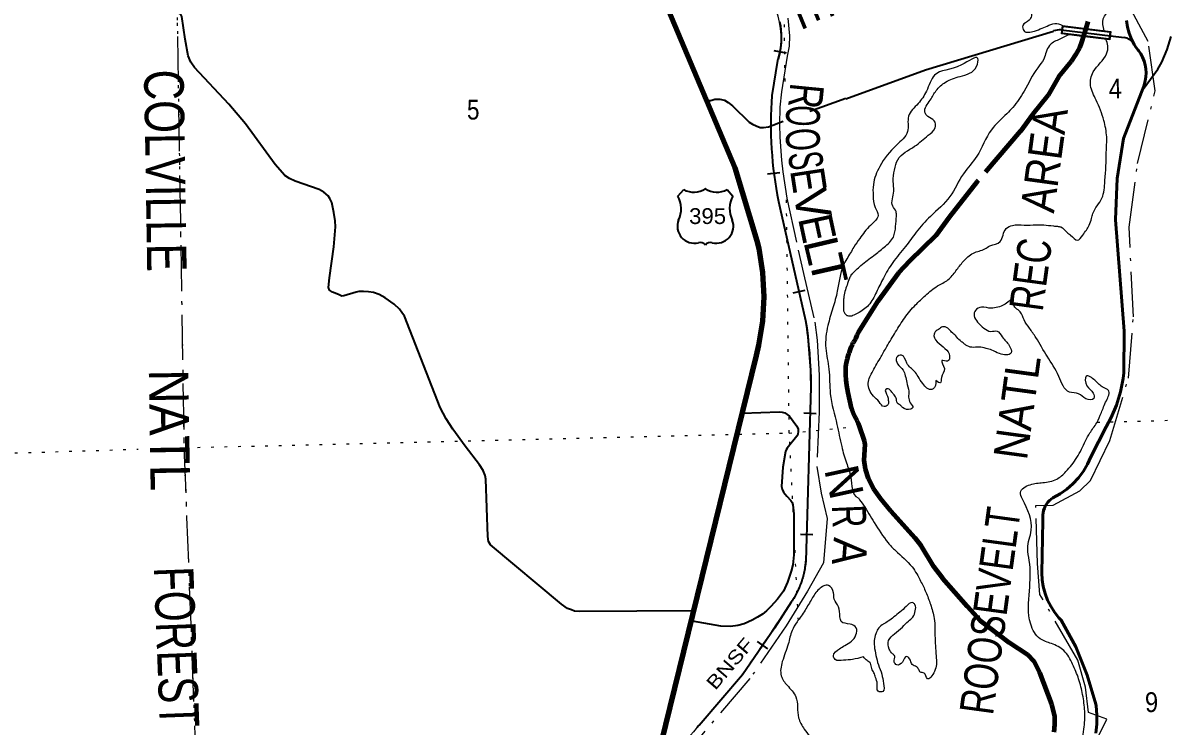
# Model space of a CAD drawing. Header units: feet. Extents: x 485078 to 733631, y 372822 to 564222.
# Drawn here: x 693061 to 703209, y 458992 to 465219 of the extents above; entities that cross this region are included whole.
import ezdxf
from ezdxf.enums import TextEntityAlignment as Align

# ---------------------------------------------------------------- set-up
doc = ezdxf.new("R2010")
doc.units = ezdxf.units.FT
doc.header["$LTSCALE"] = 80
for name, pattern in [('DOT_DASHED', [7.7, 5, -1.2, 0.3, -1.2]), ('DOTTED', [1.5, 0.3, -1.2]), ('LONG_DASH_SHORT_DASH', [9.9, 6, -1.2, 1.5, -1.2])]:
    doc.linetypes.add(name, pattern=pattern)
for name, color, linetype, lineweight in [('11', 7, 'LONG_DASH_SHORT_DASH', 60), ('16', 7, 'Continuous', 25), ('20', 7, 'Continuous', 70), ('26', 7, 'Continuous', 40), ('29', 7, 'Continuous', 25), ('31', 7, 'Continuous', 13), ('34', 7, 'Continuous', 25), ('39', 7, 'Continuous', 13), ('44', 7, 'DOT_DASHED', 13), ('7', 7, 'DOTTED', 13)]:
    doc.layers.add(name, color=color, linetype=linetype, lineweight=lineweight)

msp = doc.modelspace()

# ---------------------------------------------------------------- linework, layer by layer
at = {"layer": '11'}
msp.add_line((700402.31, 461807.74), (700402.98, 461806.15), dxfattribs=at)
for points in [[(702497.78, 465229.71), (702480.39, 465170.08), (702442.63, 465047.13), (702423, 464998.87), (702389.17, 464934.79), (702350.87, 464877.79), (702241.4, 464742.64), (702146.26, 464578.16), (702010.68, 464409.45), (701901.8, 464261.16), (701518.17, 463813.1), (701269.69, 463497.23), (701149.61, 463336.68), (700917.34, 463109.87), (700818.68, 463005.53), (700637.78, 462756.05), (700462.82, 462478.01), (700449.86, 462454.67), (700438.64, 462420.77), (700433.47, 462408.79), (700430.31, 462403.44), (700427.72, 462399.86), (700420.66, 462391.54)], [(700402.31, 461807.74), (700373.85, 461941.52), (700362.6, 462008.57), (700356.15, 462057.13), (700352.43, 462098.77), (700352.08, 462139.24), (700354.49, 462176.14), (700360.11, 462209.83), (700367.9, 462245.48), (700377.07, 462278.4), (700380.52, 462289.36), (700384.13, 462300.28), (700391.63, 462321.42), (700401.42, 462346.73), (700410, 462367.38), (700414.62, 462378.02), (700417.51, 462384.55), (700420.66, 462391.54)], [(700442.04, 461716.25), (700450.78, 461699.21), (700462.45, 461672.73), (700471.92, 461648.47), (700515.8, 461518.57), (700519.63, 461500.45), (700521.3, 461483.94), (700512.57, 461346.65), (700525.39, 461268.13), (700552.31, 461184.17), (700598.05, 461091.5), (700656.53, 461010.85), (700752.07, 460893.88), (700965.36, 460658.45), (701017.47, 460592.08), (701129.77, 460404.3), (701209.43, 460300.47), (701429.06, 460052.74), (701544.19, 459927.04), (701801.14, 459732.24), (701962.63, 459624.53), (702018.41, 459565.34), (702068.39, 459465.34), (702176.56, 459186.9), (702201.19, 459080.54), (702202.79, 459006.39), (702197.15, 458937.69)]]:
    msp.add_lwpolyline(points, dxfattribs=at)
msp.add_arc((700731.95, 461896.51), 341.38, 195.07147, 211.87181, dxfattribs=at)
at = {"layer": '16'}
for p, q in [((698865.22, 463684.87), (698916.53, 463743.63)), ((699108.29, 463749.6), (699108.01, 463749.4)), ((699300.38, 463743.72), (699351.77, 463684.87))]:
    msp.add_line(p, q, dxfattribs=at)
for centre, radius, start, end in [((698672.24, 463574.24), 222.05, 332.97043, 29.75871), ((699007.61, 463901.29), 182.07, 239.97227, 303.45418), ((699209.39, 463900.79), 181.52, 236.33975, 300.08743), ((699209.38, 463901.29), 182.07, 236.54582, 236.59441), ((699544.74, 463574.24), 222.05, 150.24129, 207.02957), ((699011.43, 463419.34), 151.42, 159.09177, 283.81923), ((699205.55, 463419.34), 151.42, 256.18077, 20.90823)]:
    msp.add_arc(centre, radius, start, end, dxfattribs=at)
for centre, major_axis, start_param, end_param in [((699066.77, 463220.52), (-19.56, 51.67), 4.95877769, 6.28318531), ((699150.22, 463220.52), (19.56, 51.67), 0, 1.32637542)]:
    msp.add_ellipse(centre, major_axis=major_axis, ratio=0.929097, start_param=start_param, end_param=end_param, dxfattribs=at)
at = {"layer": '20'}
msp.add_lwpolyline([(698636.03, 458508.54), (699560.76, 462272.59), (699583.16, 462366.09), (699617.3, 462578.51), (699629.05, 462793.34), (699618.28, 463008.21), (699585.11, 463220.78), (699568.62, 463289.5), (699373.53, 463935.47), (698249.44, 466595.61)], dxfattribs=at)
at = {"layer": '26'}
msp.add_lwpolyline([(702567.27, 458927.74), (702577.28, 459009.03), (702578.73, 459090.91), (702571.62, 459172.5), (702568.62, 459185.28), (702492.78, 459443.47), (702390.38, 459692.33), (702262.52, 459929.11), (702241.56, 459951.37), (702202.51, 459999.94), (702168.74, 460052.33), (702140.63, 460107.95), (702118.5, 460166.22), (702102.57, 460226.47), (702093.03, 460288.06), (702089.98, 460350.31), (702099.27, 460810.3), (702099.78, 460835.3), (702099.48, 460860.3), (702099.48, 460861.35), (702101.68, 460881.61), (702105.99, 460901.53), (702112.35, 460920.89), (702120.7, 460939.47), (702130.95, 460957.09), (702142.98, 460973.53), (702156.67, 460988.63), (702171.86, 461002.21), (702188.38, 461014.13), (702251.49, 461049.25), (702310.7, 461090.84), (702365.23, 461138.39), (702414.5, 461191.38), (702457.95, 461249.23), (702495.12, 461311.3), (702525.6, 461376.92), (702660.15, 461642.68), (702703.88, 461723.19), (702751.93, 461835.04), (702788.03, 461951.3), (702811.78, 462070.69), (702815.34, 462119.97), (702820.06, 462488.46), (702741.74, 463476.15), (702741.72, 463479.04), (702758.43, 463839.44), (702812.72, 464196.11), (702994.04, 464659.12), (702998.14, 464671.37), (703006.98, 464705.76), (703012.18, 464740.88), (703013.68, 464776.36), (703011.46, 464811.8), (703005.55, 464846.81), (702996.01, 464881.01), (702982.95, 464914.03), (702966.51, 464945.5), (702946.87, 464975.08), (702944.92, 464977.44), (702924.26, 465002.41), (702909.39, 465027.44), (702885.61, 465073.61), (702864.86, 465127), (702849.8, 465182.26), (702840.59, 465238.8)], dxfattribs=at)
at = {"layer": '29'}
for p, q in [((702262.04, 465158.21), (702819.55, 465088.91)), ((702262.04, 465158.19), (702267.34, 465157.53)), ((699148.33, 464530.23), (699126.77, 464523.49)), ((700352.38, 464548.9), (700033.67, 464435.19)), ((699005.9, 460011.15), (697996.11, 460007.79))]:
    msp.add_line(p, q, dxfattribs=at)
for points in [[(694498.15, 465075.47), (694467.77, 465274.07), (694459.09, 465292.53), (694446.07, 465305.55), (694426.54, 465316.4), (694389.66, 465330.51), (694289.86, 465343.53), (694181.38, 465366.33), (694085.92, 465395.63), (694014.32, 465420.6), (693942.73, 465456.41), (693691.05, 465595.33), (693621.62, 465620.3), (693543.52, 465643.09), (693491.45, 465651.77), (693439.38, 465652.86), (693395.99, 465643.09), (693343.92, 465620.3), (693278.83, 465573.63), (693187.71, 465504.16), (693152.99, 465487.89), (693126.96, 465488.97), (693105.26, 465495.48), (693022.82, 465525.87)], [(700351.86, 464547.74), (701059, 464803.8), (702192.97, 465146.12)], [(702987.94, 464631.68), (703118.56, 464810), (703152.23, 464871.98), (703199.35, 464982.47), (703235.72, 465098.35)], [(696442.11, 462620.43), (696418.23, 462654.09), (696396.54, 462682.31), (696350.98, 462726.81), (696270.7, 462784.33), (696216.46, 462812.55), (696168.74, 462831), (696123.17, 462838.6), (696079.78, 462840.77), (696038.56, 462840.77), (696012.52, 462835.34), (695904.05, 462800.61), (695886.68, 462799.53), (695856.31, 462813.63), (695804.24, 462834.26), (695778.2, 462851.62), (695769.53, 462874.41), (695778.21, 462961.24), (695817.26, 463234.74), (695830.28, 463412.74), (695828.1, 463464.83), (695817.26, 463538.64), (695797.73, 463627.63), (695780.37, 463664.54), (695765.19, 463686.24), (695728.3, 463720.97), (695687.09, 463742.68), (695474.47, 463816.48), (695422.38, 463840.35), (695383.34, 463868.58), (695296.56, 463964.09), (695031.87, 464324.42), (694884.34, 464498.07), (694580.59, 464823.67), (694548.03, 464870.33), (694524.18, 464927.86), (694498.15, 465075.47)], [(699126.77, 464523.49), (699191, 464542.57), (699236.56, 464544.74), (699277.78, 464533.89), (699310.33, 464514.35), (699349.38, 464483.96), (699496.91, 464340.7), (699525.12, 464321.16), (699557.66, 464305.97), (699594.54, 464292.94), (699622.75, 464292.94), (699668.31, 464299.45), (699796.32, 464347.21)], [(697996.11, 460007.79), (697949.98, 460010.21), (697921.78, 460019.97), (697887.07, 460034.08), (697834.99, 460072.07), (697205.81, 460597.37), (697186.29, 460626.68), (697179.78, 460671.17), (697162.42, 461179.11), (697155.91, 461211.66), (697138.56, 461255.08), (697106.01, 461305.01), (696980.17, 461469.98), (696871.69, 461621.93), (696810.94, 461712.01), (696758.88, 461812.95), (696442.11, 462620.43)], [(699437.36, 461762.9), (699761.59, 461774.96), (699788.71, 461771.17), (699811.49, 461764.66), (699833.19, 461751.63), (699852.72, 461735.89), (699917.81, 461649.07), (699930.82, 461620.31), (699930.82, 461599.69), (699926.48, 461575.81), (699917.81, 461557.9), (699833.19, 461452.08), (699823.43, 461436.89), (699818, 461423.32), (699796.31, 461284.39), (699782.2, 461113.99), (699787.63, 461089.03), (699800.64, 461062.97), (699831.02, 461028.25), (699865.73, 460988.09), (699877.66, 460970.72), (699883.09, 460950.11), (699891.77, 460871.97), (699891.77, 460507.29), (699883.09, 460419.38), (699870.07, 460364.03), (699837.53, 460267.43), (699800.65, 460186.03), (699746.41, 460115.48), (699687.83, 460051.45), (699650.95, 460013.46), (699614.06, 459983.07), (699570.67, 459957.03), (699522.94, 459929.9), (699451.34, 459898.42), (699397.1, 459882.14), (699329.85, 459874.54), (699245.23, 459877.8), (698993.56, 459921.21)]]:
    msp.add_lwpolyline(points, dxfattribs=at)
for centre, radius, start, end in [((702262.57, 464936.34), 221.88, 90.13671, 108.28218), ((702782.67, 464922.06), 170.88, 45.94398, 77.53766)]:
    msp.add_arc(centre, radius, start, end, dxfattribs=at)
at = {"layer": '31'}
msp.add_line((702263.04, 465121.13), (702272.16, 465195.58), dxfattribs=at)
msp.add_lwpolyline([(702451.43, 465106.12), (702271.96, 465128.09), (702279.13, 465186.66), (702692.21, 465136.07), (702685.04, 465077.52)], close=True, dxfattribs=at)
for points in [[(702272.16, 465195.58), (702701.13, 465143.05), (702692.01, 465068.61)], [(702692.01, 465068.61), (702445.57, 465098.77), (702263.04, 465121.13)]]:
    msp.add_lwpolyline(points, dxfattribs=at)
at = {"layer": '34', "lineweight": 13}
for p, q in [((699747.98, 464884.62), (699697.11, 464575.05)), ((699767.18, 463582.77), (699996.08, 462584.39)), ((700042.57, 461994.2), (699996.86, 460453.04)), ((699435.9, 459446.46), (699052.82, 458998.83))]:
    msp.add_line(p, q, dxfattribs=at)
at = {"layer": '34'}
for p, q in [((699715.6, 464975.73), (699824.11, 464954.26)), ((699658.32, 463880.75), (699768.09, 463894.31)), ((699885.46, 462827.47), (699993.27, 462852.19)), ((699979.62, 461764.32), (700090.18, 461761.04)), ((699950.44, 460692.5), (700061, 460689.22)), ((699568.73, 459739.8), (699660, 459677.31))]:
    msp.add_line(p, q, dxfattribs=at)
msp.add_lwpolyline([(699766.65, 465229.73), (699769.02, 465217.91), (699771.08, 465206.04), (699773, 465194.14), (699774.67, 465182.19), (699776.19, 465170.2), (699777.43, 465158.22), (699778.53, 465146.23), (699779.39, 465134.23), (699780.02, 465122.15), (699780.45, 465110.15), (699780.71, 465098.05), (699780.7, 465086.03), (699780.52, 465073.92), (699780.08, 465061.9), (699779.49, 465049.86), (699778.69, 465037.87), (699777.65, 465025.81), (699776.36, 465013.84), (699774.93, 465001.91), (699773.27, 464989.91), (699771.43, 464978.04), (699769.36, 464966.16), (699767.02, 464954.3), (699764.55, 464942.55), (699761.88, 464930.78), (699758.93, 464919.05), (699755.85, 464907.42), (699752.59, 464895.85), (699749.05, 464884.37), (699698.19, 464574.81), (699698.03, 464574.25), (699694.19, 464515.69), (699691.09, 464456.92), (699689.05, 464398.19), (699688.2, 464339.15), (699688.3, 464280.46), (699689.26, 464221.35), (699691.49, 464162.7), (699694.58, 464103.63), (699698.95, 464045.02), (699704.07, 463986.31), (699710.13, 463927.95), (699717.38, 463869.3), (699725.9, 463811.09), (699735.05, 463753.1), (699745.39, 463694.82), (699756.57, 463637.2), (699768.25, 463583.01), (699997.16, 462584.59), (700006.71, 462518.44), (700015.62, 462443.65), (700023.65, 462369.28), (700030.42, 462294.47), (700035.45, 462219.2), (700039.62, 462144.36), (700042.51, 462069.51), (700043.67, 461994.19), (699997.96, 460452.98), (699997.63, 460449.22), (699996.4, 460435.97), (699994.84, 460422.76), (699993.12, 460409.58), (699991.12, 460396.4), (699988.94, 460383.24), (699986.48, 460370.18), (699983.85, 460357.15), (699980.97, 460344.18), (699977.84, 460331.21), (699974.5, 460318.38), (699970.96, 460305.5), (699967.16, 460292.79), (699963.16, 460280.04), (699958.89, 460267.46), (699954.46, 460254.91), (699949.84, 460242.48), (699944.95, 460230.05), (699939.8, 460217.79), (699934.53, 460205.62), (699928.98, 460193.46), (699923.28, 460181.48), (699917.35, 460169.56), (699911.13, 460157.75), (699904.82, 460146.1), (699898.28, 460134.51), (699891.45, 460123.02), (699884.53, 460111.69), (699877.42, 460100.48), (699870.03, 460089.38), (699719.76, 459859.13), (699436.77, 459445.79), (699053.64, 458998.1), (699051.66, 458995.98), (699033.06, 458975.53)], dxfattribs=at)
at = {"layer": '34', "lineweight": 13}
for centre, radius, start, end in [((699089.99, 465091.1), 689.63, 342.57803, 58.49581), ((703062.35, 464314.06), 3375.35, 175.56527, 192.51266), ((695740.6, 461952.26), 4302.18, 0.55863, 8.44928), ((699238.11, 460516.03), 761.36, 325.97355, 355.25454), ((675912.81, 475749.26), 28620.22, 325.27591, 326.82897), ((700217.97, 457919.12), 1588.51, 137.17931, 159.28223)]:
    msp.add_arc(centre, radius, start, end, dxfattribs=at)
at = {"layer": '39'}
for points in [[(702640.93, 465149.92), (702634.05, 465253.33), (702699.04, 465347.7), (702738.35, 465512.42), (702675.39, 465624.55), (702573.37, 465766.29), (702486.48, 465859.75), (702384.26, 465908.37), (702370.49, 465991.1), (702395.62, 466052.31), (702456.4, 466154.7), (702499.28, 466240.54), (702544.38, 466316.31), (702585.75, 466375.82), (702643.83, 466409.33), (702647.76, 466415.48), (702715.61, 466467.4), (702764.96, 466533.13), (702791.91, 466604.5), (702821.77, 466631.39), (702921.09, 466627.24), (702956.47, 466682.58), (702957.11, 466696.46)], [(700318.81, 465606.16), (700457.1, 465547.15), (700579.56, 465498.92), (700701.47, 465479.02), (700885.08, 465514.96), (701179.29, 465591.51), (701340.19, 465649.28), (701512.32, 465753.83), (701689.34, 465815.96), (701793.95, 465852.4), (701891.17, 465852.26), (701969.45, 465784.95), (701997.43, 465700.48), (702017.39, 465611.8), (702018.82, 465538.96), (702011.43, 465502.38), (701963.04, 465491.32), (701910.68, 465476.14), (701880.59, 465461.39), (701877.17, 465428.93), (701869.9, 465386.28), (701906.66, 465370.8), (701965.42, 465369.92), (701992.49, 465331.98), (701997.53, 465281.47), (701978.04, 465242.64), (701922.26, 465195), (701929.2, 465150.6), (702024.48, 465146.38), (702153.1, 465197.45), (702221.66, 465212.95), (702288.07, 465188.52)], [(702330.69, 465114.84), (702236.62, 465069.52), (702156.63, 465017.36), (702106.28, 464898.99), (702053.12, 464821.04), (701933.62, 464614.28), (701833.14, 464470.64), (701779.54, 464414.95), (701642.58, 464272.62), (701513.51, 464037.34), (701395, 463883.23), (701275.42, 463680.52), (701102.64, 463505.11), (700975.76, 463365.01), (700881.04, 463237.67), (700768.37, 463095.82), (700685.99, 462958.6), (700623.61, 462833.92), (700554.97, 462719.23), (700459.13, 462648.55), (700412.73, 462626.33)], [(700836.68, 461833.69), (700804.63, 461863.79), (700802.17, 461886.01), (700781.13, 461926.09), (700760.41, 461949.97), (700727.46, 461977.67), (700707.29, 461973.23), (700722.61, 461914.83), (700729.4, 461878.53), (700726.14, 461837.98), (700692.04, 461821.13), (700648.69, 461862.79), (700597.05, 461914.42), (700561.52, 461970.41), (700552.28, 462028.93), (700592.73, 462134.97), (700665.15, 462263.9), (700716.09, 462351.93), (700794.54, 462483), (700875.13, 462608.03), (700970.13, 462721.21), (701059.62, 462805.93), (701165.34, 462888.95), (701257.44, 462943.36), (701328.78, 463023.69), (701394.01, 463105.92), (701483.69, 463180.53), (701584.25, 463216.89), (701630.3, 463244.1), (701720.69, 463282.28), (701745.9, 463339.45), (701775.17, 463396.69), (701829.28, 463426.08), (701932.53, 463428.08), (702039.83, 463430.16), (702106.69, 463429.43), (702191.92, 463420.96), (702228.44, 463417.62), (702256.9, 463412.1), (702312.52, 463364.6), (702345.43, 463338.92), (702407.08, 463293.56), (702452.77, 463338.98), (702509.78, 463427.12), (702530.9, 463486.23), (702542.18, 463530.98), (702622.58, 463666.14), (702647.99, 463816.42), (702657.68, 463942.11), (702661.18, 464073.75), (702664.6, 464209.44), (702639.48, 464354.69), (702571.13, 464535.54), (702522.03, 464664.14), (702546.01, 464784.03), (702664.36, 464946.24), (702675.16, 465015.27), (702658.01, 465072.62)], [(700401.71, 462989.72), (700487.34, 463070.13), (700601.04, 463159.38), (700692.79, 463232), (700774.05, 463322.64), (700794.5, 463416.15), (700800.82, 463507.36), (700798, 463547.79), (700768.71, 463595.8), (700778.24, 463729.58), (700772.53, 463814.49), (700784.72, 463915.93), (700813.31, 464007.58), (700962.9, 464125.85), (701082.51, 464223.31), (701144.01, 464289.27), (701136.71, 464351.88), (701079.27, 464389.23), (701054.22, 464427.2), (701100.71, 464535.39), (701153.75, 464619.41), (701237.36, 464693.9), (701365.98, 464744.97), (701512.12, 464832.82), (701522.88, 464903.87), (701378.18, 464846.42), (701138.95, 464754.74), (701066.77, 464613.67), (700993.96, 464504.98), (700909.08, 464392), (700899.59, 464256.2), (700802.68, 464136.92), (700654.47, 463947.82), (700596.86, 463786.79), (700594.72, 463689.59), (700612.97, 463584.69), (700638.65, 463514.34), (700571.52, 463426), (700476.56, 463310.8), (700423.4, 463232.85), (700395.57, 463183.06)], [(700395.61, 463183.13), (700331.54, 463072.6), (700277.57, 462843.89), (700238.77, 462694.67), (700194.13, 462539.17), (700175.53, 462338.09), (700202.87, 462152.9), (700215.29, 461934.76), (700274.33, 461661.69), (700316.21, 461466.91), (700358.17, 461322.75), (700397.41, 461196.7), (700461.98, 461012.57), (700464.34, 461011.69)], [(700401.72, 462989.73), (700385.93, 462957.59), (700363.47, 462897.08), (700345.38, 462841.56), (700334.78, 462781.67), (700332.28, 462744.87), (700332.28, 462699.33), (700332.91, 462668.76), (700343.51, 462645.06), (700355.36, 462633.21), (700369.09, 462626.34), (700384.06, 462625.1), (700405.27, 462624.47), (700412.76, 462626.34)], [(702190.12, 456888.87), (702171.31, 457022.1), (702174.34, 457178.02), (702188.28, 457293.67), (702185.7, 457321.96), (702198.13, 457411.26), (702203.18, 457567.22), (702225.53, 457666.84), (702265.48, 457799.19), (702330.91, 457974.54), (702357.39, 458070.19), (702379.51, 458181.95), (702410.76, 458344.49), (702415.01, 458437.68), (702408.15, 458478.03), (702401.72, 458599.36), (702426.7, 458771.9), (702463.43, 458964.91), (702470.46, 459122.93), (702451.38, 459270.33), (702416.25, 459409.32), (702363.06, 459539.86), (702285.78, 459659.81), (702175.18, 459722.44), (702075.1, 459765.04), (701991.54, 459894.99), (701979.73, 460188.27), (701978.89, 460459.42), (701964.59, 460564.81), (701996.11, 460726.53), (701918.6, 461002.26), (701899.86, 461061.17), (701985.61, 461129.63), (702098.67, 461148.01), (702221.62, 461178.74), (702303.36, 461245.09), (702400.15, 461370.44), (702478.28, 461517.7), (702515.41, 461587.24), (702576.43, 461677.49), (702617.2, 461767.34), (702661.71, 461873.46), (702680.17, 461964.91), (702635.12, 461990.35), (702560.96, 462053.69), (702483.28, 462090.64), (702488.99, 462005.74), (702544.96, 461940.02), (702549.92, 461893.56), (702481.12, 461890.21), (702415.46, 461933.47), (702334.12, 461950.11), (702240.28, 462087.96), (702137.55, 462266.12), (702037.09, 462432.18), (701980.8, 462514.08), (701932.77, 462588.05), (701896.92, 462660.22), (701836.74, 462733.95), (701838.1, 462768.39), (701763.94, 462728.49), (701699.66, 462700.93), (701641.11, 462691.7), (701555.88, 462700.17), (701501.73, 462672.81), (701490.49, 462626.03), (701519.94, 462569.93), (701575.68, 462516.35), (701639.03, 462487.22), (701693.66, 462490.3), (701739.23, 462438.55), (701801.47, 462362.84), (701816.95, 462296.34), (701713.78, 462290.3), (701646.33, 462321.38), (701595.4, 462336.58), (701534.42, 462347.55), (701469.64, 462346.29), (701416.6, 462365.5), (701391.91, 462385.27), (701365.19, 462404.99), (701327.92, 462446.78), (701290.8, 462480.47), (701257.74, 462514.24), (701208.87, 462527.46), (701172.86, 462504.5), (701152.85, 462491.97), (701133.44, 462449.08), (701179.36, 462379.12), (701247.36, 462319.72), (701272.97, 462253.41), (701255.3, 462224.73), (701204.61, 462227.8), (701226.24, 462157.37), (701199.44, 462077.91), (701192.25, 462031.21), (701151.32, 462052.69)], [(701151.32, 462052.69), (701126.47, 461977.31), (701116.42, 461973.07), (701034.41, 462024.11), (700992.65, 462088.07), (700961.41, 462132), (700893.13, 462205.57), (700847.17, 462277.55), (700803.02, 462256.45), (700812.23, 462199.95), (700859.9, 462144.2), (700892.41, 462035.52), (700910.15, 461956.92), (700924.32, 461853.97), (700945.4, 461811.87), (700929.44, 461799.41), (700854.21, 461814.15), (700836.68, 461833.69)], [(700464.33, 461011.69), (700508.59, 460949.19), (700604.77, 460795.19), (700727.79, 460615.4), (700791.94, 460545.8), (700940.6, 460400.91), (701015.98, 460274.85), (701062.42, 460178.59), (701103.03, 460070.07), (701135.85, 459945.2), (701143.31, 459771.27), (701154.89, 459593.36), (701138.97, 459475.65), (701075.41, 459411.67), (701046.07, 459461.71), (701013.52, 459469.17), (700998.87, 459493.18), (700980.18, 459517.11), (700941.31, 459536.6), (700918.01, 459588.77), (700893.32, 459608.54), (700853.78, 459559.19), (700803.64, 459533.93), (700780.81, 459561.83), (700785.9, 459612.53), (700767.28, 459632.41), (700736.08, 459674.31), (700732.59, 459749.14), (700784.08, 459808.84), (700853.79, 459868.89), (700907.47, 459920.54), (700947.25, 459957.74), (700968.45, 460012.81), (700965.36, 460067.4), (700942.73, 460085.18), (700888.7, 460051.75), (700832.96, 460002.08), (700779.13, 459958.53), (700729.22, 459921.13), (700685.2, 459893.96), (700675.19, 459887.7), (700637.44, 459850.53), (700618.02, 459807.65), (700604.96, 459750.72), (700605.95, 459700.13), (700619.72, 459617.4), (700641.59, 459534.84), (700671.6, 459450.4), (700687.36, 459369.74), (700680.64, 459298.76), (700640.11, 459300), (700630.75, 459364.59), (700617.45, 459423.04), (700602.49, 459463.23), (700583.51, 459501.32), (700570.45, 459547.63), (700541.63, 459571.36), (700508.76, 459605)], [(700508.76, 459605), (700412.78, 459582.04), (700332.09, 459574.97), (700258.95, 459582.35), (700243.56, 459614.16), (700297.83, 459676.92), (700343.3, 459704.93), (700402.54, 459743.58), (700442.88, 459799.74), (700444.52, 459862.55), (700390.66, 459894.94), (700312.85, 459918.35), (700301.2, 459958.39), (700287.6, 460048.97), (700250.61, 460116.41), (700244.48, 460170.83), (700199.4, 460237.96), (700115.68, 460204.47), (700052.17, 460119.1), (699991.29, 460017.65), (699920.39, 459913.79), (699876.78, 459837.26), (699842.87, 459718.6), (699790.16, 459562.79), (699780.81, 459436.95), (699832.57, 459353.87), (699909.36, 459251.49), (699934.68, 459066.22), (699985.12, 458964.88), (700072.94, 458838.62), (700106.51, 458754.86), (700176.3, 458676.51), (700277.73, 458617.56), (700340.15, 458573.34), (700425.18, 458519.84), (700545.3, 458454.8)]]:
    msp.add_spline(points, degree=3, dxfattribs=at)
at = {"layer": '44'}
for points in [[(688649.39, 470198.26), (688773, 466766.95), (694401, 466945.95), (694488, 461456.95), (694691, 456153.95), (694788, 450823.95), (695048, 445380.95), (695141, 440040.95), (695323, 434686.95), (700396, 434854.95), (700562, 430195.95), (700743, 424896.95), (695417, 424709.95), (690101, 424527.95), (684752, 424375.95), (679411, 424204.95), (679406.87, 423859.49)], [(702531.34, 458778.03), (702664.71, 459053.01), (702504.42, 459112.49), (702478.24, 459335.32), (702409.11, 459575.59), (702409.11, 459575.59), (702072.58, 460158.06), (702050.75, 460431.1), (702037.51, 460945.75), (702191.45, 460946.67), (702427.31, 461075.47), (702521.9, 461166.49), (702692.9, 461519.62), (702856.62, 462072.97), (702901.81, 462615.88), (702863.44, 463410.52), (702937.26, 463972.45), (703095.02, 464617.87), (703031.81, 465054.18), (702567.3, 465919.93)], [(699838.81, 465261.02), (699854.94, 465103.33), (699851.14, 465012.14), (699833.18, 464925.2), (699782.79, 464607.49), (699769.5, 464472.61), (699766.65, 464318.73), (699768.55, 464206.64), (699782.79, 464003.37), (699795.7, 463898.68), (699831.21, 463667.11), (699929.94, 463207.37), (699979.3, 462998.39), (700077.07, 462569.04), (700097.96, 462409.46), (700115.99, 462099.8), (700116.2, 461773.32), (700096.53, 461290.32), (700134.2, 461053.1), (700189.1, 460828.9), (700155.07, 460437.93), (700013.47, 460186.74), (699823.61, 459878.98), (699503.7, 459413.55), (699046.14, 458879.71)]]:
    msp.add_lwpolyline(points, dxfattribs=at)
at = {"layer": '7'}
msp.add_line((699814.83, 464701.26), (699806.36, 465410.97), dxfattribs=at)
for points in [[(694255.6, 470373.48), (694401, 466945.95), (694488, 461456.95), (694691, 456153.95), (694788, 450823.95), (695048, 445380.95), (695141, 440040.95), (695323, 434686.95)], [(699933.11, 459926.65), (699852, 461586.95), (699827.12, 463671.96)], [(702579.02, 461682.86), (705193.77, 461752.5), (710505.98, 461873.66), (715847.46, 462052.07), (718712.28, 462186.43)], [(694452.81, 461455.86), (694488, 461456.95), (699852, 461586.95), (700444.33, 461643.63)], [(669994.88, 460861.33), (672844, 460934.95), (678200, 461025.95), (683568, 461222.95), (688912, 461284.95), (694081.2, 461444.4)]]:
    msp.add_lwpolyline(points, dxfattribs=at)

# ---------------------------------------------------------------- texts
at = {"layer": '16', "width": 1.05}
msp.add_text('395', height=140, dxfattribs=at).set_placement((699128.09, 463437.83), align=Align.CENTER)
at = {"layer": '34', "width": 1.25}
msp.add_text('BNSF', height=120, rotation=49.443, dxfattribs=at).set_placement((699197.12, 459303.06))
at = {"layer": '44'}
for s, rotation, width, p in [('E', 292.425, 1.1, (699928.72, 465281.63)), ('R', 264.373, 0.75, (699852.27, 464585.47)), ('O', 268.939, 0.6, (699824.02, 464397.97)), ('O', 274.007, 0.65, (699823.45, 464175.88)), ('S', 277.03, 0.6, (699850.39, 463982.42)), ('E', 278.718, 0.8, (699874.26, 463804.83)), ('E', 282.12, 0.9, (699953.67, 463369.46)), ('L', 283.289, 1.05, (700002.4, 463168.2)), ('T', 282.828, 1.1, (700052.3, 463002.61)), ('R', 272.497, 0.7, (700234.1, 460843.65)), ('A', 265.497, 0.9, (700238.63, 460547.07))]:
    msp.add_text(s, height=300, rotation=rotation, dxfattribs=dict(at, width=width)).set_placement(p, align=Align.CENTER)
for s, height, rotation, width, p in [('COLVILLE', 350, 270.908, 0.8, (694134.03, 464802.22)), ('AREA', 300, 82.266, 0.85, (702196.8, 463527.48)), ('REC', 300, 82.266, 0.75, (702097.05, 462657.09)), ('NATL', 300, 82.266, 0.9, (701957.4, 461339.53)), ('NATL', 350, 270.908, 0.9, (694176.08, 462148.41)), ('ROOSEVELT', 300, 82.266, 0.75, (701656.63, 459082.15)), ('FOREST', 350, 272.192, 0.75, (694220.68, 460397.19))]:
    msp.add_text(s, height=height, rotation=rotation, dxfattribs=dict(at, width=width)).set_placement(p)
for s, rotation, p in [('V', 282.12, (699909.71, 463584.26)), ('N', 282.307, (700191.54, 461121.87))]:
    msp.add_text(s, height=300, rotation=rotation, dxfattribs=at).set_placement(p, align=Align.CENTER)
at = {"layer": '7', "width": 0.9}
for s, p in [('4', (702683.54, 464549.22)), ('9', (703005.32, 459115.08))]:
    msp.add_text(s, height=175, rotation=1.11, dxfattribs=at).set_placement(p)
at = {"layer": '7', "width": 0.85}
msp.add_text('5', height=175, dxfattribs=at).set_placement((696996.16, 464363.02))

doc.saveas('drawing.dxf')
